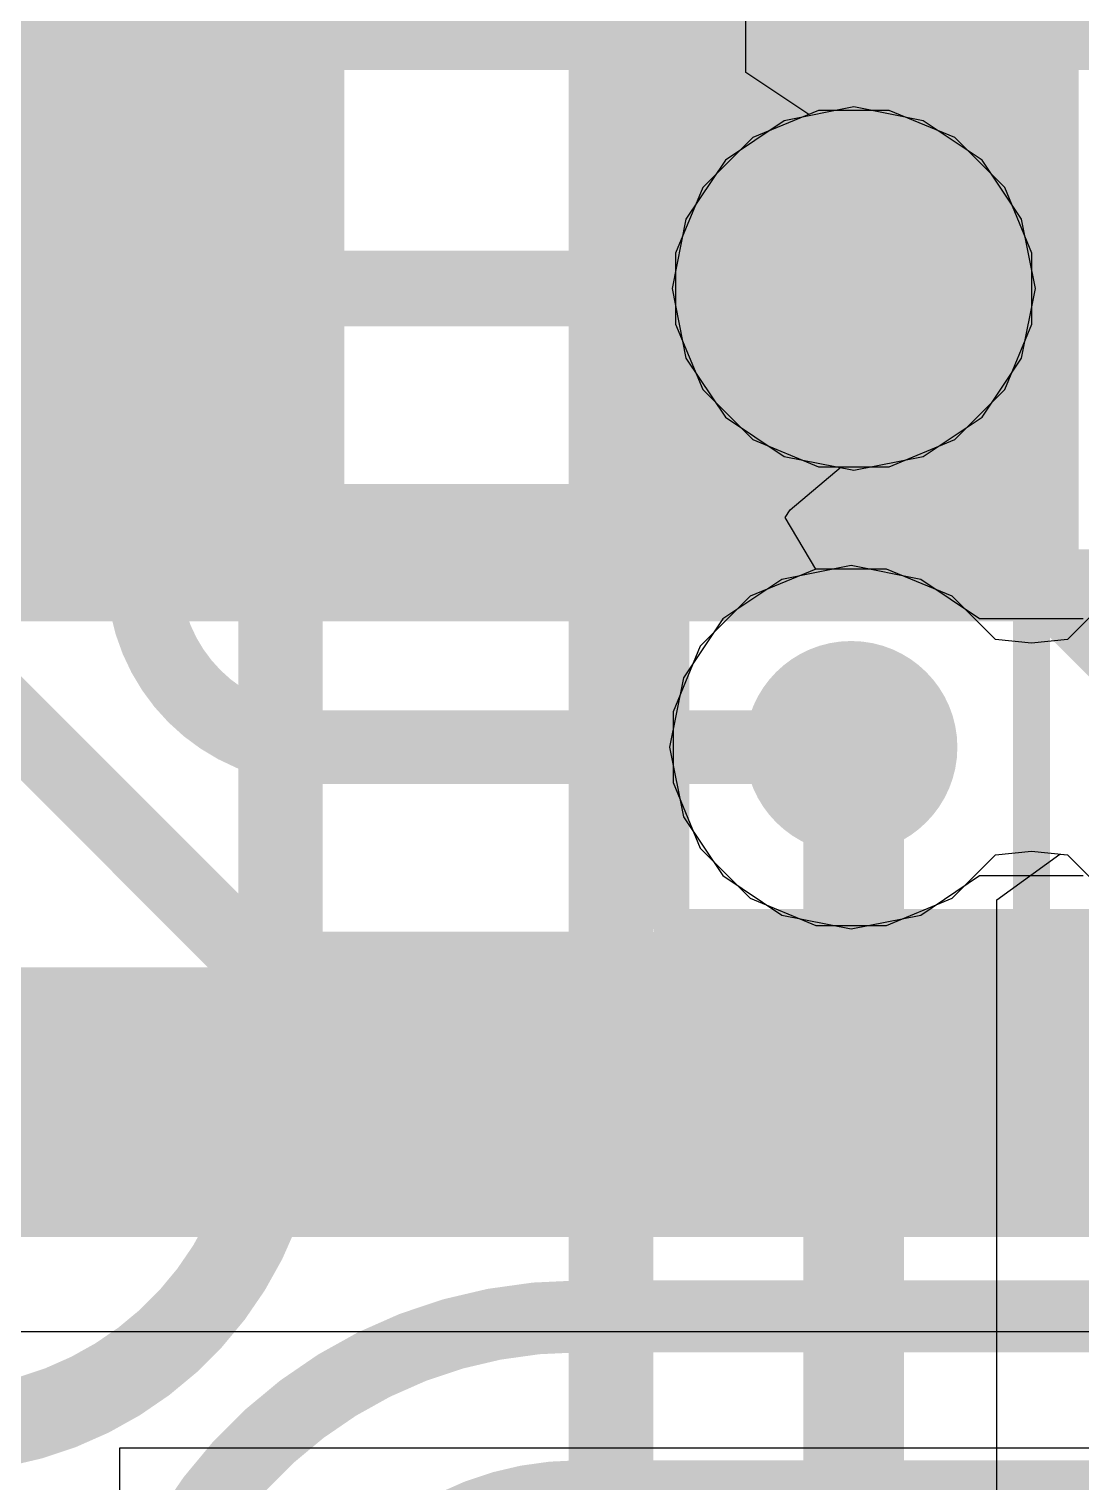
# Model space of a CAD drawing. Header units: inches. Extents: x -6 to 284, y -12 to 154.
# Drawn here: x 62.852 to 64.338, y -5.406 to -3.354 of the extents above; entities that cross this region are included whole.
import ezdxf

# ---------------------------------------------------------------- set-up
doc = ezdxf.new("R2010")
doc.units = ezdxf.units.IN
for name, color, linetype in [('Bottom Layer', 5, 'Continuous'), ('Drill Drawing', 1, 'Continuous'), ('GND-1', 16, 'Continuous'), ('GND-2', 90, 'Continuous'), ('GND-3', 216, 'Continuous'), ('GND-4', 54, 'Continuous'), ('PWR-1', 156, 'Continuous'), ('PWR-2', 130, 'Continuous'), ('Signal L1', 76, 'Continuous'), ('Signal L2', 6, 'Continuous'), ('Top Layer', 1, 'Continuous'), ('Top Overlay', 2, 'Continuous'), ('Top Paste', 8, 'Continuous'), ('Top Solder', 216, 'Continuous'), ('Via Holes', 16, 'Continuous')]:
    doc.layers.add(name, color=color, linetype=linetype)

# ---------------------------------------------------------------- blocks, each defined once
blk = doc.blocks.new('R___0402_195')
at = {"layer": 'Top Layer'}
for points in [[(-0.6985, -0.3175), (-0.6985, 0.3175), (-0.2412999999999999, 0.3175), (-0.2413, -0.3175)], [(0.2412999999999999, -0.3175), (0.2413, 0.3175), (0.6985, 0.3175), (0.6985, -0.3175)]]:
    blk.add_hatch(color=1, dxfattribs=at).paths.add_polyline_path(points)
at = {"layer": 'Top Paste'}
for points in [[(-0.6985, -0.3175), (-0.6985, 0.3175), (-0.2412999999999999, 0.3175), (-0.2413, -0.3175)], [(0.2412999999999999, -0.3175), (0.2413, 0.3175), (0.6985, 0.3175), (0.6985, -0.3175)]]:
    blk.add_hatch(color=8, dxfattribs=at).paths.add_polyline_path(points)
at = {"layer": 'Top Solder'}
for points in [[(-0.75350116, -0.37250116), (-0.75350116, 0.37250116), (-0.1862988399999999, 0.37250116), (-0.18629884, -0.37250116)], [(0.1862988399999999, -0.37250116), (0.18629884, 0.37250116), (0.75350116, 0.37250116), (0.75350116, -0.37250116)]]:
    blk.add_hatch(color=216, dxfattribs=at).paths.add_polyline_path(points)
at = {"layer": 'Top Overlay'}
for points in [[(-0.7874, 0.4064, 0.127, 0.127, 0), (-0.7874, -0.4064, 0.127, 0.127, 0)], [(0.7874, 0.4064, 0.127, 0.127, 0), (-0.7874, 0.4064, 0.127, 0.127, 0)], [(0.7874, 0.4064, 0.127, 0.127, 0), (0.7874, -0.4064, 0.127, 0.127, 0)], [(0.7874, -0.4064, 0.127, 0.127, 0), (-0.7874, -0.4064, 0.127, 0.127, 0)], [(0.8128, -0.4318, 0.0032258, 0.0032258, 0), (-0.8128, -0.4318, 0.0032258, 0.0032258, 0)]]:
    blk.add_lwpolyline(points, format="xyseb", dxfattribs=at)
for points in [[(-0.8191499999999999, 0.4064, 0.0635, 0.0635, 1), (-0.7556499999999999, 0.4064, 0.0635, 0.0635, 1)], [(-0.8191499999999999, 0.4064, 0.0635, 0.0635, 1), (-0.7556499999999999, 0.4064, 0.0635, 0.0635, 1)], [(0.7556499999999999, 0.4064, 0.0635, 0.0635, 1), (0.8191499999999999, 0.4064, 0.0635, 0.0635, 1)], [(0.7556499999999999, 0.4064, 0.0635, 0.0635, 1), (0.8191499999999999, 0.4064, 0.0635, 0.0635, 1)], [(-0.8191499999999999, -0.4064, 0.0635, 0.0635, 1), (-0.7556499999999999, -0.4064, 0.0635, 0.0635, 1)], [(-0.8191499999999999, -0.4064, 0.0635, 0.0635, 1), (-0.7556499999999999, -0.4064, 0.0635, 0.0635, 1)], [(0.7556499999999999, -0.4064, 0.0635, 0.0635, 1), (0.8191499999999999, -0.4064, 0.0635, 0.0635, 1)], [(0.7556499999999999, -0.4064, 0.0635, 0.0635, 1), (0.8191499999999999, -0.4064, 0.0635, 0.0635, 1)], [(-0.81360518, -0.4318, 0.0016129, 0.0016129, 1), (-0.8119948199999999, -0.4318, 0.0016129, 0.0016129, 1)], [(0.8119948199999999, -0.4318, 0.0016129, 0.0016129, 1), (0.81360518, -0.4318, 0.0016129, 0.0016129, 1)]]:
    blk.add_lwpolyline(points, format="xyseb", close=True, dxfattribs=at)

msp = doc.modelspace()

# ---------------------------------------------------------------- hatches: boundary and pattern name
at = {"layer": 'Bottom Layer'}
h = msp.add_hatch(color=5, dxfattribs=at)
edge = h.paths.add_edge_path()
edge.add_arc((64.01692555999999, -3.72040658), 0.1499997, 0, 360)
h = msp.add_hatch(color=5, dxfattribs=at)
edge = h.paths.add_edge_path()
edge.add_arc((64.01327558, -4.36810658), 0.1499997, 0, 360)
at = {"layer": 'GND-1'}
h = msp.add_hatch(color=16, dxfattribs=at)
edge = h.paths.add_edge_path()
edge.add_arc((64.01692555999999, -3.72040658), 0.1499997, 0, 360)
h = msp.add_hatch(color=16, dxfattribs=at)
edge = h.paths.add_edge_path()
edge.add_arc((64.01327558, -4.36810658), 0.1499997, 0, 360)
at = {"layer": 'GND-2'}
h = msp.add_hatch(color=90, dxfattribs=at)
edge = h.paths.add_edge_path()
edge.add_arc((64.01692555999999, -3.72040658), 0.1499997, 0, 360)
h = msp.add_hatch(color=90, dxfattribs=at)
edge = h.paths.add_edge_path()
edge.add_arc((64.01327558, -4.36810658), 0.1499997, 0, 360)
at = {"layer": 'GND-3'}
h = msp.add_hatch(color=216, dxfattribs=at)
edge = h.paths.add_edge_path()
edge.add_arc((64.01692555999999, -3.72040658), 0.1499997, 0, 360)
h = msp.add_hatch(color=216, dxfattribs=at)
edge = h.paths.add_edge_path()
edge.add_arc((64.01327558, -4.36810658), 0.1499997, 0, 360)
at = {"layer": 'GND-4'}
h = msp.add_hatch(color=54, dxfattribs=at)
edge = h.paths.add_edge_path()
edge.add_arc((64.01692555999999, -3.72040658), 0.1499997, 0, 360)
h = msp.add_hatch(color=54, dxfattribs=at)
edge = h.paths.add_edge_path()
edge.add_arc((64.01327558, -4.36810658), 0.1499997, 0, 360)
at = {"layer": 'PWR-1'}
h = msp.add_hatch(color=156, dxfattribs=at)
edge = h.paths.add_edge_path()
edge.add_arc((64.01692555999999, -3.72040658), 0.1499997, 0, 360)
h = msp.add_hatch(color=156, dxfattribs=at)
edge = h.paths.add_edge_path()
edge.add_arc((64.01327558, -4.36810658), 0.1499997, 0, 360)
at = {"layer": 'PWR-2'}
h = msp.add_hatch(color=130, dxfattribs=at)
edge = h.paths.add_edge_path()
edge.add_arc((64.01692555999999, -3.72040658), 0.1499997, 0, 360)
h = msp.add_hatch(color=130, dxfattribs=at)
edge = h.paths.add_edge_path()
edge.add_arc((64.01327558, -4.36810658), 0.1499997, 0, 360)
at = {"layer": 'Signal L1'}
h = msp.add_hatch(color=76, dxfattribs=at)
edge = h.paths.add_edge_path()
edge.add_arc((64.01692555999999, -3.72040658), 0.1499997, 0, 360)
h = msp.add_hatch(color=76, dxfattribs=at)
edge = h.paths.add_edge_path()
edge.add_arc((64.01327558, -4.36810658), 0.1499997, 0, 360)
at = {"layer": 'Signal L2'}
h = msp.add_hatch(color=6, dxfattribs=at)
edge = h.paths.add_edge_path()
edge.add_arc((64.01692555999999, -3.72040658), 0.1499997, 0, 360)
h = msp.add_hatch(color=6, dxfattribs=at)
edge = h.paths.add_edge_path()
edge.add_arc((64.01327558, -4.36810658), 0.1499997, 0, 360)
at = {"layer": 'Top Layer'}
h = msp.add_hatch(color=1, dxfattribs=at)
edge = h.paths.add_edge_path()
edge.add_arc((64.01692555999999, -3.72040658), 0.1499997, 0, 360)
h = msp.add_hatch(color=1, dxfattribs=at)
edge = h.paths.add_edge_path()
edge.add_arc((64.01327558, -4.36810658), 0.1499997, 0, 360)
at = {"layer": 'Via Holes'}
h = msp.add_hatch(color=7, dxfattribs=at)
edge = h.paths.add_edge_path()
edge.add_arc((64.01692555999999, -3.72040658), 0.07499858, 0, 360)
h = msp.add_hatch(color=7, dxfattribs=at)
edge = h.paths.add_edge_path()
edge.add_arc((64.01327558, -4.36810658), 0.07499858, 0, 360)

# ---------------------------------------------------------------- linework, layer by layer
at = {"layer": 'Bottom Layer'}
for points in [[(62.97549254, -3.53709986, 0.10668, 0.10668, 0), (62.97549254, -3.0705679, 0.10668, 0.10668, 0)], [(63.15879926, -3.72040658, 0.10668, 0.10668, -0.4142135623730951), (62.97549254, -3.53709986, 0.10668, 0.10668, 0)], [(63.15879926, -3.72040658, 0.10668, 0.10668, 0), (64.01692555999999, -3.72040658, 0.10668, 0.10668, 0)]]:
    msp.add_lwpolyline(points, format="xyseb", dxfattribs=at)
for points in [[(62.94882253999999, -3.53709986, 0.05333999999999999, 0.05333999999999999, 1), (63.00216254, -3.53709986, 0.05333999999999999, 0.05333999999999999, 1)], [(62.94882253999999, -3.53709986, 0.05333999999999999, 0.05333999999999999, 1), (63.00216254, -3.53709986, 0.05333999999999999, 0.05333999999999999, 1)], [(63.13212925999999, -3.72040658, 0.05333999999999999, 0.05333999999999999, 1), (63.18546925999999, -3.72040658, 0.05333999999999999, 0.05333999999999999, 1)], [(63.13212925999999, -3.72040658, 0.05333999999999999, 0.05333999999999999, 1), (63.18546925999999, -3.72040658, 0.05333999999999999, 0.05333999999999999, 1)], [(63.99025555999999, -3.72040658, 0.05333999999999999, 0.05333999999999999, 1), (64.04359555999999, -3.72040658, 0.05333999999999999, 0.05333999999999999, 1)]]:
    msp.add_lwpolyline(points, format="xyseb", close=True, dxfattribs=at)
at = {"layer": 'Drill Drawing'}
for points in [[(63.76292555999999, -3.46640658, 0.0508, 0.0508, 0), (64.27092556, -3.46640658, 0.0508, 0.0508, 0)], [(63.76292555999999, -3.97440658, 0.0508, 0.0508, 0), (63.76292555999999, -3.46640658, 0.0508, 0.0508, 0)], [(64.27092556, -3.97440658, 0.0508, 0.0508, 0), (64.27092556, -3.46640658, 0.0508, 0.0508, 0)], [(63.76292555999999, -3.97440658, 0.0508, 0.0508, 0), (64.27092556, -3.97440658, 0.0508, 0.0508, 0)], [(63.75927558, -4.11410658, 0.0508, 0.0508, 0), (64.26727558, -4.11410658, 0.0508, 0.0508, 0)], [(63.75927558, -4.62210658, 0.0508, 0.0508, 0), (63.75927558, -4.11410658, 0.0508, 0.0508, 0)], [(64.26727558, -4.62210658, 0.0508, 0.0508, 0), (64.26727558, -4.11410658, 0.0508, 0.0508, 0)], [(64.26853542, -4.11410658, 0.0508, 0.0508, 0), (64.77653542, -4.11410658, 0.0508, 0.0508, 0)], [(64.26853542, -4.62210658, 0.0508, 0.0508, 0), (64.26853542, -4.11410658, 0.0508, 0.0508, 0)], [(63.75927558, -4.62210658, 0.0508, 0.0508, 0), (64.26727558, -4.62210658, 0.0508, 0.0508, 0)], [(64.26853542, -4.62210658, 0.0508, 0.0508, 0), (64.77653542, -4.62210658, 0.0508, 0.0508, 0)]]:
    msp.add_lwpolyline(points, format="xyseb", dxfattribs=at)
for points in [[(63.75022556, -3.46640658, 0.0254, 0.0254, 1), (63.77562555999999, -3.46640658, 0.0254, 0.0254, 1)], [(63.75022556, -3.46640658, 0.0254, 0.0254, 1), (63.77562555999999, -3.46640658, 0.0254, 0.0254, 1)], [(64.25822556, -3.46640658, 0.0254, 0.0254, 1), (64.28362555999999, -3.46640658, 0.0254, 0.0254, 1)], [(64.25822556, -3.46640658, 0.0254, 0.0254, 1), (64.28362555999999, -3.46640658, 0.0254, 0.0254, 1)], [(63.75022556, -3.97440658, 0.0254, 0.0254, 1), (63.77562555999999, -3.97440658, 0.0254, 0.0254, 1)], [(63.75022556, -3.97440658, 0.0254, 0.0254, 1), (63.77562555999999, -3.97440658, 0.0254, 0.0254, 1)], [(64.25822556, -3.97440658, 0.0254, 0.0254, 1), (64.28362555999999, -3.97440658, 0.0254, 0.0254, 1)], [(64.25822556, -3.97440658, 0.0254, 0.0254, 1), (64.28362555999999, -3.97440658, 0.0254, 0.0254, 1)], [(63.74657557999999, -4.11410658, 0.0254, 0.0254, 1), (63.77197558, -4.11410658, 0.0254, 0.0254, 1)], [(63.74657557999999, -4.11410658, 0.0254, 0.0254, 1), (63.77197558, -4.11410658, 0.0254, 0.0254, 1)], [(64.25457558, -4.11410658, 0.0254, 0.0254, 1), (64.27997557999998, -4.11410658, 0.0254, 0.0254, 1)], [(64.25457558, -4.11410658, 0.0254, 0.0254, 1), (64.27997557999998, -4.11410658, 0.0254, 0.0254, 1)], [(64.25583542, -4.11410658, 0.0254, 0.0254, 1), (64.28123541999999, -4.11410658, 0.0254, 0.0254, 1)], [(64.25583542, -4.11410658, 0.0254, 0.0254, 1), (64.28123541999999, -4.11410658, 0.0254, 0.0254, 1)], [(63.74657557999999, -4.62210658, 0.0254, 0.0254, 1), (63.77197558, -4.62210658, 0.0254, 0.0254, 1)], [(63.74657557999999, -4.62210658, 0.0254, 0.0254, 1), (63.77197558, -4.62210658, 0.0254, 0.0254, 1)], [(64.25457558, -4.62210658, 0.0254, 0.0254, 1), (64.27997557999998, -4.62210658, 0.0254, 0.0254, 1)], [(64.25457558, -4.62210658, 0.0254, 0.0254, 1), (64.27997557999998, -4.62210658, 0.0254, 0.0254, 1)], [(64.25583542, -4.62210658, 0.0254, 0.0254, 1), (64.28123541999999, -4.62210658, 0.0254, 0.0254, 1)], [(64.25583542, -4.62210658, 0.0254, 0.0254, 1), (64.28123541999999, -4.62210658, 0.0254, 0.0254, 1)]]:
    msp.add_lwpolyline(points, format="xyseb", close=True, dxfattribs=at)
at = {"layer": 'GND-1'}
for p, q in [((63.96687994, -3.46880688), (63.87440616, -3.50711008)), ((64.06697118, -3.46880688), (63.96687994, -3.46880688)), ((64.15944496, -3.50711008), (64.06697118, -3.46880688)), ((63.87440616, -3.50711008), (63.80362906, -3.57788718)), ((64.23022206, -3.57788718), (64.15944496, -3.50711008)), ((63.80362906, -3.57788718), (63.76532586, -3.67036096)), ((64.26852525999999, -3.67036096), (64.23022206, -3.57788718)), ((63.76532586, -3.67036096), (63.76532586, -3.770452199999999)), ((64.26852525999999, -3.770452199999999), (64.26852525999999, -3.67036096)), ((63.76532586, -3.770452199999999), (63.80362906, -3.86292598)), ((64.23022206, -3.86292598), (64.26852525999999, -3.770452199999999)), ((63.80362906, -3.86292598), (63.87440616, -3.93370308)), ((64.15944496, -3.93370308), (64.23022206, -3.86292598)), ((63.87440616, -3.93370308), (63.96687994, -3.97200628)), ((64.06697118, -3.97200628), (64.15944496, -3.93370308)), ((63.96687994, -3.97200628), (64.06697118, -3.97200628)), ((63.96322995999999, -4.116506879999999), (63.87075617999999, -4.15481008)), ((64.06332119999999, -4.116506879999999), (63.96322995999999, -4.116506879999999)), ((64.15579498, -4.15481008), (64.06332119999999, -4.116506879999999)), ((63.87075617999999, -4.15481008), (63.79997908, -4.22558718)), ((64.21698357999999, -4.215998679999999), (64.15579498, -4.15481008)), ((64.38001602, -4.15481008), (64.31882741999999, -4.215998679999999)), ((63.79997908, -4.22558718), (63.76167587999999, -4.31806096)), ((64.2679055, -4.221289499999999), (64.21698357999999, -4.215998679999999)), ((64.31882741999999, -4.215998679999999), (64.2679055, -4.221289499999999)), ((63.76167587999999, -4.31806096), (63.76167587999999, -4.4181522)), ((63.76167587999999, -4.4181522), (63.79997908, -4.51062598)), ((63.79997908, -4.51062598), (63.87075617999999, -4.58140308)), ((64.15579498, -4.58140308), (64.21698357999999, -4.52021448)), ((64.21698357999999, -4.52021448), (64.2679055, -4.514923659999999)), ((64.2679055, -4.514923659999999), (64.31882741999999, -4.52021448)), ((64.31882741999999, -4.52021448), (64.38001602, -4.58140308)), ((63.87075617999999, -4.58140308), (63.96322995999999, -4.619706279999999)), ((64.06332119999999, -4.619706279999999), (64.15579498, -4.58140308)), ((63.96322995999999, -4.619706279999999), (64.06332119999999, -4.619706279999999))]:
    msp.add_line(p, q, dxfattribs=at)
at = {"layer": 'GND-2'}
for p, q in [((63.96687994, -3.46880688), (63.87440616, -3.50711008)), ((64.06697118, -3.46880688), (63.96687994, -3.46880688)), ((64.15944496, -3.50711008), (64.06697118, -3.46880688)), ((63.87440616, -3.50711008), (63.80362906, -3.57788718)), ((64.23022206, -3.57788718), (64.15944496, -3.50711008)), ((63.80362906, -3.57788718), (63.76532586, -3.67036096)), ((64.26852525999999, -3.67036096), (64.23022206, -3.57788718)), ((63.76532586, -3.67036096), (63.76532586, -3.770452199999999)), ((64.26852525999999, -3.770452199999999), (64.26852525999999, -3.67036096)), ((63.76532586, -3.770452199999999), (63.80362906, -3.86292598)), ((64.23022206, -3.86292598), (64.26852525999999, -3.770452199999999)), ((63.80362906, -3.86292598), (63.87440616, -3.93370308)), ((64.15944496, -3.93370308), (64.23022206, -3.86292598)), ((63.87440616, -3.93370308), (63.96687994, -3.97200628)), ((64.06697118, -3.97200628), (64.15944496, -3.93370308)), ((63.96687994, -3.97200628), (64.06697118, -3.97200628)), ((63.96322995999999, -4.116506879999999), (63.87075617999999, -4.15481008)), ((64.06332119999999, -4.116506879999999), (63.96322995999999, -4.116506879999999)), ((64.15579498, -4.15481008), (64.06332119999999, -4.116506879999999)), ((63.87075617999999, -4.15481008), (63.79997908, -4.22558718)), ((64.21698357999999, -4.215998679999999), (64.15579498, -4.15481008)), ((64.38001602, -4.15481008), (64.31882741999999, -4.215998679999999)), ((63.79997908, -4.22558718), (63.76167587999999, -4.31806096)), ((64.2679055, -4.221289499999999), (64.21698357999999, -4.215998679999999)), ((64.31882741999999, -4.215998679999999), (64.2679055, -4.221289499999999)), ((63.76167587999999, -4.31806096), (63.76167587999999, -4.4181522)), ((63.76167587999999, -4.4181522), (63.79997908, -4.51062598)), ((63.79997908, -4.51062598), (63.87075617999999, -4.58140308)), ((64.15579498, -4.58140308), (64.21698357999999, -4.52021448)), ((64.21698357999999, -4.52021448), (64.2679055, -4.514923659999999)), ((64.2679055, -4.514923659999999), (64.31882741999999, -4.52021448)), ((64.31882741999999, -4.52021448), (64.38001602, -4.58140308)), ((63.87075617999999, -4.58140308), (63.96322995999999, -4.619706279999999)), ((64.06332119999999, -4.619706279999999), (64.15579498, -4.58140308)), ((63.96322995999999, -4.619706279999999), (64.06332119999999, -4.619706279999999))]:
    msp.add_line(p, q, dxfattribs=at)
at = {"layer": 'GND-3'}
for p, q in [((63.96687994, -3.46880688), (63.87440616, -3.50711008)), ((64.06697118, -3.46880688), (63.96687994, -3.46880688)), ((64.15944496, -3.50711008), (64.06697118, -3.46880688)), ((63.87440616, -3.50711008), (63.80362906, -3.57788718)), ((64.23022206, -3.57788718), (64.15944496, -3.50711008)), ((63.80362906, -3.57788718), (63.76532586, -3.67036096)), ((64.26852525999999, -3.67036096), (64.23022206, -3.57788718)), ((63.76532586, -3.67036096), (63.76532586, -3.770452199999999)), ((64.26852525999999, -3.770452199999999), (64.26852525999999, -3.67036096)), ((63.76532586, -3.770452199999999), (63.80362906, -3.86292598)), ((64.23022206, -3.86292598), (64.26852525999999, -3.770452199999999)), ((63.80362906, -3.86292598), (63.87440616, -3.93370308)), ((64.15944496, -3.93370308), (64.23022206, -3.86292598)), ((63.87440616, -3.93370308), (63.96687994, -3.97200628)), ((64.06697118, -3.97200628), (64.15944496, -3.93370308)), ((63.96687994, -3.97200628), (64.06697118, -3.97200628)), ((63.96322995999999, -4.116506879999999), (63.87075617999999, -4.15481008)), ((64.06332119999999, -4.116506879999999), (63.96322995999999, -4.116506879999999)), ((64.15579498, -4.15481008), (64.06332119999999, -4.116506879999999)), ((63.87075617999999, -4.15481008), (63.79997908, -4.22558718)), ((64.21698357999999, -4.215998679999999), (64.15579498, -4.15481008)), ((64.38001602, -4.15481008), (64.31882741999999, -4.215998679999999)), ((63.79997908, -4.22558718), (63.76167587999999, -4.31806096)), ((64.2679055, -4.221289499999999), (64.21698357999999, -4.215998679999999)), ((64.31882741999999, -4.215998679999999), (64.2679055, -4.221289499999999)), ((63.76167587999999, -4.31806096), (63.76167587999999, -4.4181522)), ((63.76167587999999, -4.4181522), (63.79997908, -4.51062598)), ((63.79997908, -4.51062598), (63.87075617999999, -4.58140308)), ((64.15579498, -4.58140308), (64.21698357999999, -4.52021448)), ((64.21698357999999, -4.52021448), (64.2679055, -4.514923659999999)), ((64.2679055, -4.514923659999999), (64.31882741999999, -4.52021448)), ((64.31882741999999, -4.52021448), (64.38001602, -4.58140308)), ((63.87075617999999, -4.58140308), (63.96322995999999, -4.619706279999999)), ((64.06332119999999, -4.619706279999999), (64.15579498, -4.58140308)), ((63.96322995999999, -4.619706279999999), (64.06332119999999, -4.619706279999999))]:
    msp.add_line(p, q, dxfattribs=at)
at = {"layer": 'GND-4'}
for p, q in [((63.96687994, -3.46880688), (63.87440616, -3.50711008)), ((64.06697118, -3.46880688), (63.96687994, -3.46880688)), ((64.15944496, -3.50711008), (64.06697118, -3.46880688)), ((63.87440616, -3.50711008), (63.80362906, -3.57788718)), ((64.23022206, -3.57788718), (64.15944496, -3.50711008)), ((63.80362906, -3.57788718), (63.76532586, -3.67036096)), ((64.26852525999999, -3.67036096), (64.23022206, -3.57788718)), ((63.76532586, -3.67036096), (63.76532586, -3.770452199999999)), ((64.26852525999999, -3.770452199999999), (64.26852525999999, -3.67036096)), ((63.76532586, -3.770452199999999), (63.80362906, -3.86292598)), ((64.23022206, -3.86292598), (64.26852525999999, -3.770452199999999)), ((63.80362906, -3.86292598), (63.87440616, -3.93370308)), ((64.15944496, -3.93370308), (64.23022206, -3.86292598)), ((63.87440616, -3.93370308), (63.96687994, -3.97200628)), ((64.06697118, -3.97200628), (64.15944496, -3.93370308)), ((63.96687994, -3.97200628), (64.06697118, -3.97200628)), ((63.96322995999999, -4.116506879999999), (63.87075617999999, -4.15481008)), ((64.06332119999999, -4.116506879999999), (63.96322995999999, -4.116506879999999)), ((64.15579498, -4.15481008), (64.06332119999999, -4.116506879999999)), ((63.87075617999999, -4.15481008), (63.79997908, -4.22558718)), ((64.21698357999999, -4.215998679999999), (64.15579498, -4.15481008)), ((64.38001602, -4.15481008), (64.31882741999999, -4.215998679999999)), ((63.79997908, -4.22558718), (63.76167587999999, -4.31806096)), ((64.2679055, -4.221289499999999), (64.21698357999999, -4.215998679999999)), ((64.31882741999999, -4.215998679999999), (64.2679055, -4.221289499999999)), ((63.76167587999999, -4.31806096), (63.76167587999999, -4.4181522)), ((63.76167587999999, -4.4181522), (63.79997908, -4.51062598)), ((63.79997908, -4.51062598), (63.87075617999999, -4.58140308)), ((64.15579498, -4.58140308), (64.21698357999999, -4.52021448)), ((64.21698357999999, -4.52021448), (64.2679055, -4.514923659999999)), ((64.2679055, -4.514923659999999), (64.31882741999999, -4.52021448)), ((64.31882741999999, -4.52021448), (64.38001602, -4.58140308)), ((63.87075617999999, -4.58140308), (63.96322995999999, -4.619706279999999)), ((64.06332119999999, -4.619706279999999), (64.15579498, -4.58140308)), ((63.96322995999999, -4.619706279999999), (64.06332119999999, -4.619706279999999))]:
    msp.add_line(p, q, dxfattribs=at)
at = {"layer": 'PWR-1'}
for p, q in [((64.01692555999999, -3.46387674), (63.9187571, -3.48340426)), ((64.11509402, -3.48340426), (64.01692555999999, -3.46387674)), ((63.9187571, -3.48340426), (63.83553146, -3.539012479999999)), ((64.19831966, -3.539012479999999), (64.11509402, -3.48340426)), ((63.83553146, -3.539012479999999), (63.77992324, -3.62223812)), ((64.25392787999999, -3.62223812), (64.19831966, -3.539012479999999)), ((63.77992324, -3.62223812), (63.76039571999999, -3.72040658)), ((64.27345539999999, -3.72040658), (64.25392787999999, -3.62223812)), ((63.76039571999999, -3.72040658), (63.77992324, -3.818575039999999)), ((64.25392787999999, -3.818575039999999), (64.27345539999999, -3.72040658)), ((63.77992324, -3.818575039999999), (63.83553146, -3.90180068)), ((64.19831966, -3.90180068), (64.25392787999999, -3.818575039999999)), ((63.83553146, -3.90180068), (63.9187571, -3.9574089)), ((64.11509402, -3.9574089), (64.19831966, -3.90180068)), ((63.9187571, -3.9574089), (64.01692555999999, -3.97693642)), ((64.01692555999999, -3.97693642), (64.11509402, -3.9574089)), ((64.01327558, -4.111576739999999), (63.91510711999999, -4.13110426)), ((64.11144404, -4.13110426), (64.01327558, -4.111576739999999)), ((63.91510711999999, -4.13110426), (63.83188147999999, -4.18671248)), ((64.19466713999999, -4.18671248), (64.11144404, -4.13110426)), ((63.83188147999999, -4.18671248), (63.77627326, -4.26993812)), ((64.34114385999999, -4.18671248), (64.19466713999999, -4.18671248)), ((63.77627326, -4.26993812), (63.75674574, -4.36810658)), ((63.75674574, -4.36810658), (63.77627326, -4.46627504)), ((63.77627326, -4.46627504), (63.83188147999999, -4.54950068)), ((63.83188147999999, -4.54950068), (63.91510711999999, -4.6051089)), ((64.11144404, -4.6051089), (64.19466713999999, -4.54950068)), ((64.19466713999999, -4.54950068), (64.34114385999999, -4.54950068)), ((63.91510711999999, -4.6051089), (64.01327558, -4.62463642)), ((64.01327558, -4.62463642), (64.11144404, -4.6051089))]:
    msp.add_line(p, q, dxfattribs=at)
at = {"layer": 'PWR-2'}
for p, q in [((62.9801636, -8.28433192), (62.98017375999999, -5.35732482)), ((62.98017375999999, -5.35732482), (73.09331584, -5.35732482))]:
    msp.add_line(p, q, dxfattribs=at)
for points in [[(60.86930422, -1.89435232, 0.10414, 0.10414, 0), (63.02346551999999, -4.04851362, 0.10414, 0.10414, 0)], [(60.62025976, -2.12081872, 0.10414, 0.10414, 0), (63.17996762, -4.68052658, 0.10414, 0.10414, 0)], [(60.41956674, -2.3420832, 0.10414, 0.10414, 0), (63.07542884, -4.9979453, 0.10414, 0.10414, 0)], [(62.75526184, -3.35962498, 0.10414, 0.10414, 0), (64.67449092, -3.35962498, 0.10414, 0.10414, 0)], [(63.02346551999999, -4.04851362, 0.10414, 0.10414, 0), (64.20294246, -4.04851362, 0.10414, 0.10414, 0)], [(64.20294246, -4.04851362, 0.10414, 0.10414, 0), (64.52253542, -4.36810658, 0.10414, 0.10414, 0)], [(63.17996762, -4.68052658, 0.10414, 0.10414, 0), (65.64263731999999, -4.68052658, 0.10414, 0.10414, 0)], [(63.07542884, -4.9979453, 0.10414, 0.10414, 0), (65.93579141999999, -4.9979453, 0.10414, 0.10414, 0)]]:
    msp.add_lwpolyline(points, format="xyseb", dxfattribs=at)
for points in [[(62.99743051999999, -4.04851362, 0.05207, 0.05207, 1), (63.04950052, -4.04851362, 0.05207, 0.05207, 1)], [(62.99743051999999, -4.04851362, 0.05207, 0.05207, 1), (63.04950052, -4.04851362, 0.05207, 0.05207, 1)], [(64.17690746, -4.04851362, 0.05207, 0.05207, 1), (64.22897746, -4.04851362, 0.05207, 0.05207, 1)], [(64.17690746, -4.04851362, 0.05207, 0.05207, 1), (64.22897746, -4.04851362, 0.05207, 0.05207, 1)], [(63.15393262, -4.68052658, 0.05207, 0.05207, 1), (63.20600261999999, -4.68052658, 0.05207, 0.05207, 1)], [(63.15393262, -4.68052658, 0.05207, 0.05207, 1), (63.20600261999999, -4.68052658, 0.05207, 0.05207, 1)], [(63.04939383999999, -4.9979453, 0.05207, 0.05207, 1), (63.10146383999999, -4.9979453, 0.05207, 0.05207, 1)], [(63.04939383999999, -4.9979453, 0.05207, 0.05207, 1), (63.10146383999999, -4.9979453, 0.05207, 0.05207, 1)]]:
    msp.add_lwpolyline(points, format="xyseb", close=True, dxfattribs=at)
at = {"layer": 'Signal L1'}
for points in [[(62.98016613999999, -5.81984358, 0.1016, 0.1016, -0.4142135623730951), (63.62804394, -5.171965779999999, 0.1016, 0.1016, 0)], [(63.62804394, -5.171965779999999, 0.1016, 0.1016, 0), (67.23059959999999, -5.171965779999999, 0.1016, 0.1016, 0)], [(63.23416614, -5.81984358, 0.1016, 0.1016, -0.4142135623730951), (63.62804394, -5.425965779999999, 0.1016, 0.1016, 0)], [(63.62804394, -5.425965779999999, 0.1016, 0.1016, 0), (67.23059959999999, -5.425965779999999, 0.1016, 0.1016, 0)]]:
    msp.add_lwpolyline(points, format="xyseb", dxfattribs=at)
for points in [[(63.60264393999999, -5.171965779999999, 0.0508, 0.0508, 1), (63.65344394, -5.171965779999999, 0.0508, 0.0508, 1)], [(63.60264393999999, -5.171965779999999, 0.0508, 0.0508, 1), (63.65344394, -5.171965779999999, 0.0508, 0.0508, 1)], [(63.60264393999999, -5.425965779999999, 0.0508, 0.0508, 1), (63.65344394, -5.425965779999999, 0.0508, 0.0508, 1)], [(63.60264393999999, -5.425965779999999, 0.0508, 0.0508, 1), (63.65344394, -5.425965779999999, 0.0508, 0.0508, 1)]]:
    msp.add_lwpolyline(points, format="xyseb", close=True, dxfattribs=at)
at = {"layer": 'Signal L2'}
for p, q in [((63.86437315999999, -3.41504016), (63.86437315999999, -2.62081518)), ((63.95327569999999, -3.47444314), (63.86437315999999, -3.41504016)), ((63.96687994, -3.46880688), (63.95327569999999, -3.47444314)), ((64.06697118, -3.46880688), (63.96687994, -3.46880688)), ((64.15944496, -3.50711008), (64.06697118, -3.46880688)), ((64.23022206, -3.57788718), (64.15944496, -3.50711008)), ((64.26852525999999, -3.67036096), (64.23022206, -3.57788718)), ((64.26852525999999, -3.770452199999999), (64.26852525999999, -3.67036096)), ((64.23022206, -3.86292598), (64.26852525999999, -3.770452199999999)), ((64.15944496, -3.93370308), (64.23022206, -3.86292598)), ((64.06697118, -3.97200628), (64.15944496, -3.93370308)), ((63.92728641999999, -4.03265132), (63.99928272, -3.97200628)), ((63.99928272, -3.97200628), (64.06697118, -3.97200628)), ((63.92008806, -4.04367492), (63.92728641999999, -4.03265132)), ((63.9632325, -4.116506879999999), (63.92008806, -4.04367492)), ((64.06332119999999, -4.116506879999999), (63.9632325, -4.116506879999999)), ((64.15579498, -4.15481008), (64.06332119999999, -4.116506879999999)), ((64.21698357999999, -4.215998679999999), (64.15579498, -4.15481008)), ((64.38001602, -4.15481008), (64.31882741999999, -4.215998679999999)), ((64.2679055, -4.221289499999999), (64.21698357999999, -4.215998679999999)), ((64.31882741999999, -4.215998679999999), (64.2679055, -4.221289499999999)), ((64.21892668, -4.58365098), (64.30782922, -4.51907148)), ((64.30782922, -4.51907148), (64.31882741999999, -4.52021448)), ((64.31882741999999, -4.52021448), (64.38001602, -4.58140308)), ((64.21892668, -6.251879799999999), (64.21892668, -4.58365098))]:
    msp.add_line(p, q, dxfattribs=at)
for points in [[(63.20714053999999, -4.847879559999999, 0.11938, 0.11938, 0), (63.20714053999999, -1.94568318, 0.11938, 0.11938, 0)], [(63.67402556, -6.22245898, 0.11938, 0.11938, 0), (63.67402556, -2.44941598, 0.11938, 0.11938, 0)], [(64.01692555999999, -6.251879799999999, 0.14224, 0.14224, 0), (64.01692555999999, -4.36810658, 0.14224, 0.14224, 0)], [(63.20714053999999, -4.847879559999999, 0.11938, 0.11938, -0.4142135623730951), (62.72160175999999, -5.33341834, 0.11938, 0.11938, 0)]]:
    msp.add_lwpolyline(points, format="xyseb", dxfattribs=at)
for points in [[(63.98136556, -4.36810658, 0.07111999999999999, 0.07111999999999999, 1), (64.05248556, -4.36810658, 0.07111999999999999, 0.07111999999999999, 1)], [(63.17729554, -4.847879559999999, 0.05969, 0.05969, 1), (63.23698554, -4.847879559999999, 0.05969, 0.05969, 1)], [(63.17729554, -4.847879559999999, 0.05969, 0.05969, 1), (63.23698554, -4.847879559999999, 0.05969, 0.05969, 1)]]:
    msp.add_lwpolyline(points, format="xyseb", close=True, dxfattribs=at)
at = {"layer": 'Top Layer'}
msp.add_line((62.49292556, -5.1930808), (64.77043941999999, -5.1930808), dxfattribs=at)
for points in [[(63.01362556, -4.12220664, 0.10414, 0.10414, 0), (63.01362556, -3.72040658, 0.10414, 0.10414, 0)], [(63.2595255, -4.36810658, 0.10414, 0.10414, -0.4142135623730951), (63.01362556, -4.12220664, 0.10414, 0.10414, 0)], [(63.2595255, -4.36810658, 0.10414, 0.10414, 0), (64.01327558, -4.36810658, 0.10414, 0.10414, 0)], [(62.17542555999999, -4.869360339999999, 0.3809999999999999, 0.3809999999999999, 0), (64.77043941999999, -4.869360339999999, 0.3809999999999999, 0.3809999999999999, 0)]]:
    msp.add_lwpolyline(points, format="xyseb", dxfattribs=at)
for points in [[(62.98759055999999, -3.72040658, 0.05207, 0.05207, 1), (63.03966055999999, -3.72040658, 0.05207, 0.05207, 1)], [(62.98759055999999, -4.12220664, 0.05207, 0.05207, 1), (63.03966055999999, -4.12220664, 0.05207, 0.05207, 1)], [(62.98759055999999, -4.12220664, 0.05207, 0.05207, 1), (63.03966055999999, -4.12220664, 0.05207, 0.05207, 1)], [(63.2334905, -4.36810658, 0.05207, 0.05207, 1), (63.2855605, -4.36810658, 0.05207, 0.05207, 1)], [(63.2334905, -4.36810658, 0.05207, 0.05207, 1), (63.2855605, -4.36810658, 0.05207, 0.05207, 1)], [(63.98724058, -4.36810658, 0.05207, 0.05207, 1), (64.03931058, -4.36810658, 0.05207, 0.05207, 1)]]:
    msp.add_lwpolyline(points, format="xyseb", close=True, dxfattribs=at)

# ---------------------------------------------------------------- block references
at = {"rotation": 180}
msp.add_blockref('R___0402_195', (63.48352556, -3.72040658), dxfattribs=at)

doc.saveas('drawing.dxf')
